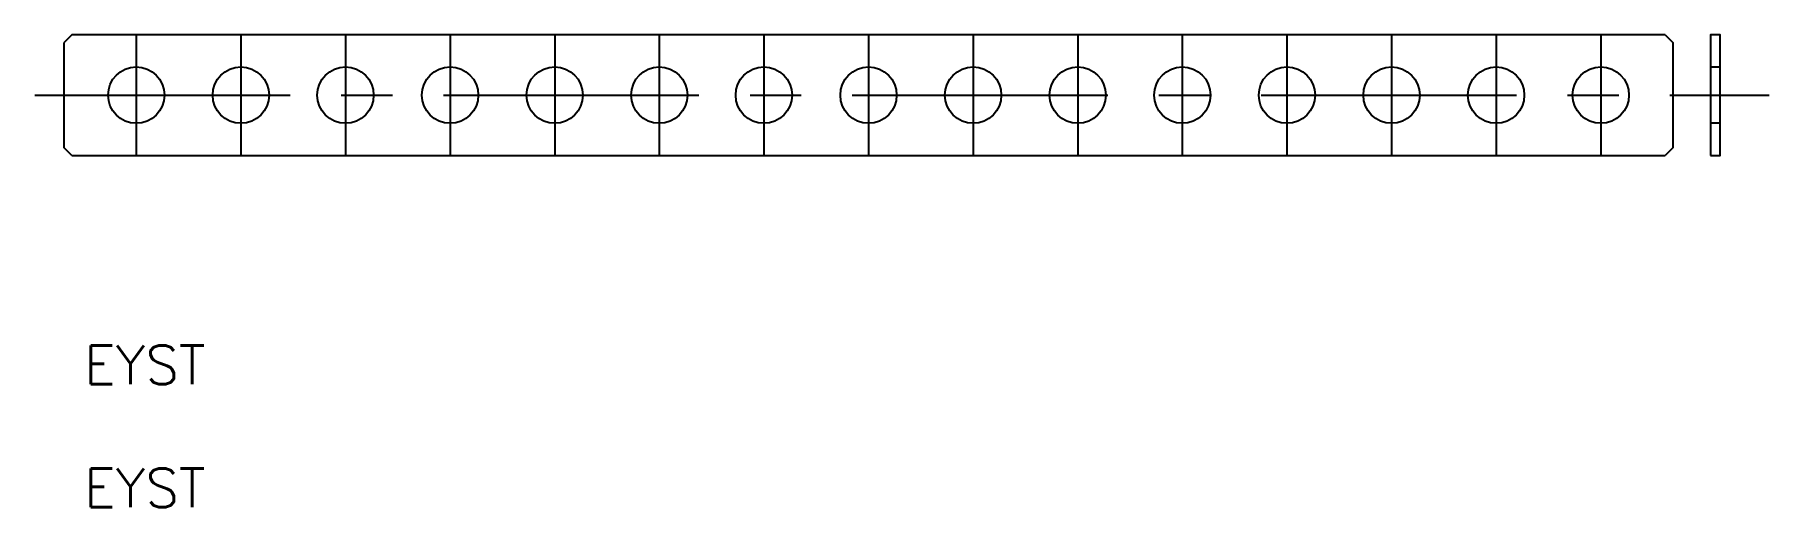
# Model space of a CAD drawing. Extents: x 222 to 438, y 27 to 86.
import ezdxf

# ---------------------------------------------------------------- set-up
doc = ezdxf.new("R2010")
doc.units = 0
doc.linetypes.add('CENTER', pattern=[50.8, 31.75, -6.35, 6.35, -6.35])
doc.linetypes.add('DASHED', pattern=[19.05, 12.7, -6.35])
doc.layers.get('0').update_dxf_attribs({"linetype": 'CONTINUOUS'})
doc.layers.add('CENTER', color=1, linetype='CENTER')
doc.styles.get("Standard").update_dxf_attribs({"font": 'txt.shx'})

msp = doc.modelspace()

# ---------------------------------------------------------------- linework, layer by layer
at = {"color": 7, "linetype": 'CONTINUOUS'}
for p, q in [((226.79, 85.78), (225.79, 84.78)), ((225.79, 84.78), (225.79, 71.78)), ((424.79, 85.78), (226.79, 85.78)), ((424.79, 85.78), (425.79, 84.78)), ((425.79, 71.78), (425.79, 84.78)), ((226.79, 70.78), (225.79, 71.78)), ((425.79, 71.78), (424.79, 70.78)), ((226.79, 70.78), (424.79, 70.78))]:
    msp.add_line(p, q, dxfattribs=at)
at = {"color": 3, "linetype": 'DASHED'}
for p, q in [((430.45, 81.78), (431.65, 81.78)), ((431.65, 74.78), (430.45, 74.78))]:
    msp.add_line(p, q, dxfattribs=at)
at = {"color": 7, "linetype": 'CONTINUOUS'}
msp.add_lwpolyline([(430.45, 70.78), (431.65, 70.78), (431.65, 85.78), (430.45, 85.78)], close=True, dxfattribs=at)
for centre in [(234.79, 78.28), (247.79, 78.28), (260.79, 78.28), (273.79, 78.28), (286.79, 78.28), (299.79, 78.28), (312.79, 78.28), (325.79, 78.28), (338.79, 78.28), (351.79, 78.28), (364.79, 78.28), (377.79, 78.28), (390.79, 78.28), (403.79, 78.28), (416.79, 78.28)]:
    msp.add_circle(centre, 3.5, dxfattribs=at)
at = {"layer": 'CENTER', "color": 1, "linetype": 'CENTER'}
for p, q in [((234.79, 85.78), (234.79, 70.78)), ((247.79, 85.78), (247.79, 70.78)), ((260.79, 85.78), (260.79, 70.78)), ((273.79, 85.78), (273.79, 70.78)), ((286.79, 85.78), (286.79, 70.78)), ((299.79, 85.78), (299.79, 70.78)), ((312.79, 85.78), (312.79, 70.78)), ((325.79, 85.78), (325.79, 70.78)), ((338.79, 85.78), (338.79, 70.78)), ((351.79, 85.78), (351.79, 70.78)), ((364.79, 85.78), (364.79, 70.78)), ((377.79, 85.78), (377.79, 70.78)), ((390.79, 85.78), (390.79, 70.78)), ((403.79, 85.78), (403.79, 70.78)), ((416.79, 85.78), (416.79, 70.78)), ((222.17, 78.28), (437.74, 78.28))]:
    msp.add_line(p, q, dxfattribs=at)

# ---------------------------------------------------------------- texts
at = {"color": 7, "linetype": 'CONTINUOUS'}
for p in [(228.3, 42.36), (228.3, 27.08)]:
    msp.add_text('EYST', height=4.825, dxfattribs=at).set_placement(p)

doc.saveas('drawing.dxf')
